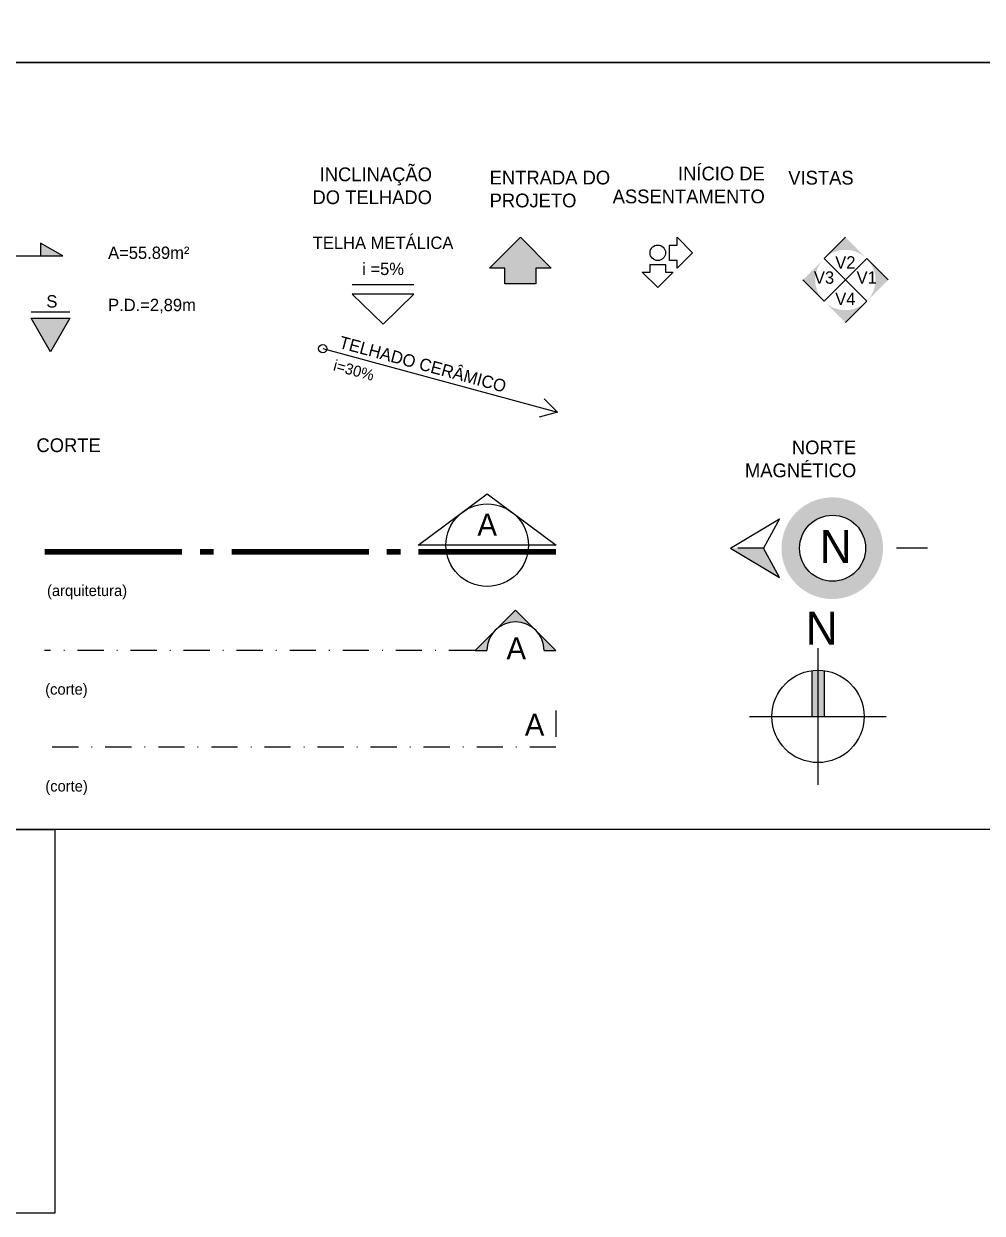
# Model space of a CAD drawing. Header units: centimetres. Extents: x 30244 to 591333, y -111940 to 104227.
# Drawn here: x 40440.2 to 40579.7, y -70853.4 to -70680.4 of the extents above; entities that cross this region are included whole.
import ezdxf
from ezdxf.enums import TextEntityAlignment as Align

# ---------------------------------------------------------------- set-up
doc = ezdxf.new("R2010")
doc.units = ezdxf.units.CM
doc.header["$LTSCALE"] = 4
doc.linetypes.add('DASHDOT', pattern=[25.4, 12.7, -6.35, 0, -6.35])
doc.layers.add('B-CORTE', color=4, linetype='DASHDOT')
doc.layers.add('B-SIMBOLOS', color=2, linetype='Continuous')
doc.layers.add('C-TEXTO-01', color=2, linetype='Continuous', lineweight=20)
doc.layers.add('C-TEXTO-03', color=2, linetype='Continuous', lineweight=20)
doc.styles.add('RSA', font='arial.ttf')
doc.styles.add('S0', font='ERASDEMI.TTF')
doc.styles.add('S2', font='romans.shx', dxfattribs={"height": 0.2})
doc.styles.add('Símbolos', font='ERASLGHT.TTF')

# ---------------------------------------------------------------- blocks, each defined once
blk = doc.blocks.new('*U42')
blk.add_hatch(color=256).paths.add_polyline_path([(0.485, 0.485), (0.97, 0), (0.485, -0.485, 0.414214)])
for p, q in [((0.485, 0.485), (0, 0)), ((0.97, 0), (0.485, 0.485)), ((0, 0), (0.485, -0.485))]:
    blk.add_line(p, q)
at = {"layer": 'B-SIMBOLOS', "style": 'S2'}
blk.add_attdef('V1-V2-V3-V4', text='', height=0.2, dxfattribs=at).set_placement((0.485, -0.086), align=Align.CENTER)
blk = doc.blocks.new('*U29')
blk.add_hatch(color=256).paths.add_polyline_path([(0.485, -0.485), (0, -0.97), (-0.485, -0.485, 0.414214)])
for p, q in [((0, 0), (-0.485, -0.485)), ((0.485, -0.485), (0, 0)), ((0, -0.97), (0.485, -0.485))]:
    blk.add_line(p, q)
at = {"layer": 'B-SIMBOLOS', "style": 'S2'}
blk.add_attdef('V1-V2-V3-V4', text='', height=0.2, dxfattribs=at).set_placement((0, -0.571), align=Align.CENTER)
blk = doc.blocks.new('*U30')
blk.add_hatch(color=256).paths.add_polyline_path([(-0.485, -0.485), (-0.97, 0), (-0.485, 0.485, 0.414214)])
for p, q in [((0, 0), (-0.485, 0.485)), ((-0.485, -0.485), (0, 0)), ((-0.97, 0), (-0.485, -0.485))]:
    blk.add_line(p, q)
at = {"layer": 'B-SIMBOLOS', "style": 'S2'}
blk.add_attdef('V1-V2-V3-V4', text='', height=0.2, dxfattribs=at).set_placement((-0.485, -0.086), align=Align.CENTER)
blk = doc.blocks.new('*U31')
blk.add_hatch(color=256).paths.add_polyline_path([(-0.485, 0.485), (0, 0.97), (0.485, 0.485, 0.414214)])
for p, q in [((0, 0.97), (-0.485, 0.485)), ((-0.485, 0.485), (0, 0)), ((0, 0), (0.485, 0.485))]:
    blk.add_line(p, q)
at = {"layer": 'B-SIMBOLOS', "style": 'S2'}
blk.add_attdef('V1-V2-V3-V4', text='', height=0.2, dxfattribs=at).set_placement((0, 0.399), align=Align.CENTER)
blk = doc.blocks.new('*U33')
blk.add_line((-0.45, 0.573), (0.45, 0.573))
blk.add_lwpolyline([(0, 0), (0.45, 0.433), (-0.45, 0.433)], close=True)
at = {"style": 'S2'}
for tag, p in [('COBERTURA', (0, 1.092)), ('INCLINAÇÃO', (0, 0.713))]:
    blk.add_attdef(tag, text='', height=0.2, dxfattribs=at).set_placement(p, align=Align.CENTER)
blk = doc.blocks.new('*U48')
blk.add_line((-1779.84, 292.55), (-1792.34, 292.55))
blk.add_lwpolyline([(-1786.09, 279.72), (-1792.34, 290.55), (-1779.84, 290.55)], close=True)
at = {"layer": 'C-TEXTO-01', "style": 'Símbolos'}
blk.add_text('S', height=4, dxfattribs=at).set_placement((-1787.45, 294.03))
blk = doc.blocks.new('A$C114277C9')
h = blk.add_hatch(color=256)
h.dxf.hatch_style = 1
h.paths.add_polyline_path([(852, 148), (852, 0), (1109, 0)])
for p, q in [((1109, 0), (852, 148)), ((852, 148), (852, 0)), ((0, 0), (1109, 0))]:
    blk.add_line(p, q)
blk = doc.blocks.new('SENTIDO INCL')
for p, q in [((0, 0), (295, 0)), ((295, 0), (275.1, 11.5)), ((295, 0), (275.1, -11.5))]:
    blk.add_line(p, q)
blk.add_circle((0, 0), 5)
at = {"color": 7, "style": 'RSA'}
for tag, p in [('SENTIDO', (17.9, 6)), ('INCLINAÇÃO', (18.3, -22.1))]:
    blk.add_attdef(tag, p, '', height=15, dxfattribs=at)
blk = doc.blocks.new('*U28')
for p, q in [((-0.5, 0.25), (0, 0.75)), ((0, 0.75), (0.5, 0.25)), ((-0.25, 0.25), (-0.5, 0.25)), ((-0.25, 0), (-0.25, 0.25)), ((0.5, 0.25), (0.25, 0.25)), ((0.25, 0.25), (0.25, 0)), ((0.25, 0), (-0.25, 0))]:
    blk.add_line(p, q)
blk = doc.blocks.new('*U41')
for p, q in [((0.312, 0.25), (0.562, 0)), ((0.312, 0.125), (0.312, 0.25)), ((0.187, -0.125), (0.187, 0.125)), ((0.187, 0.125), (0.312, 0.125)), ((0.562, 0), (0.312, -0.25)), ((-0.125, -0.313), (-0.125, -0.187)), ((-0.125, -0.187), (0.125, -0.187)), ((0.125, -0.187), (0.125, -0.313)), ((0.312, -0.125), (0.187, -0.125)), ((0.312, -0.25), (0.312, -0.125)), ((0, -0.562), (-0.25, -0.313)), ((-0.25, -0.313), (-0.125, -0.313)), ((0.25, -0.313), (0, -0.562)), ((0.125, -0.313), (0.25, -0.313))]:
    blk.add_line(p, q)
blk.add_circle((0, 0), 0.125)
blk = doc.blocks.new('*U40')
blk.add_lwpolyline([(40.25, 5.28), (46.53, 0.6), (33.97, 0.6)], close=True)
at = {"ltscale": 0.7, "const_width": 0.5}
for points in [[(12.5, 0), (0, 0)], [(15.37, 0), (14.12, 0)], [(29.5, 0), (17, 0)], [(32.37, 0), (31.12, 0)], [(46.5, 0), (34, 0)]]:
    blk.add_lwpolyline(points, dxfattribs=at)
blk.add_circle((40.25, 0.6), 3.75)
at = {"style": 'S0'}
blk.add_attdef('LETRA_CORTE', text='', height=2, dxfattribs=at).set_placement((40.25, 2.48), align=Align.MIDDLE_CENTER)
blk = doc.blocks.new('A$C7EF14637')
at = {"layer": 'B-SIMBOLOS'}
h = blk.add_hatch(color=251, dxfattribs=at)
h.dxf.hatch_style = 1
h.set_gradient(color1=(90, 98, 114), color2=(235, 235, 235), tint=0.01, name='INVCYLINDER')
h.paths.add_polyline_path([(48.32, -14.64, 1), (25.76, 14.63, 1)])
h.paths.add_polyline_path([(27.68, 12.14, -1), (46.4, -12.15, -1)], flags=16)
h.paths.add_polyline_path([(29.67, 9.56, -1), (44.42, -9.58, -1)], flags=0)
h.paths.add_polyline_path([(35.01, -8.05), (33.9, -6.62), (37.87, 5.17), (29.68, -1.14), (28.69, 0.14), (39.1, 8.16), (40.16, 6.77), (36.19, -5.04), (44.39, 1.29), (45.41, -0.04)], flags=0)
h = blk.add_hatch(color=251, dxfattribs=at)
h.dxf.hatch_style = 1
h.set_gradient(color1=(90, 98, 114), color2=(235, 235, 235), tint=0.01, name='INVCYLINDER')
h.paths.add_polyline_path([(46.4, -12.15, 1), (27.68, 12.14, 1)])
h.paths.add_polyline_path([(29.67, 9.56, -1), (44.42, -9.58, -1)], flags=16)
h.paths.add_polyline_path([(35.01, -8.05), (33.9, -6.62), (37.87, 5.17), (29.68, -1.14), (28.69, 0.14), (39.1, 8.16), (40.16, 6.77), (36.19, -5.04), (44.39, 1.29), (45.41, -0.04)], flags=0)
blk.add_hatch(color=256, dxfattribs=at).paths.add_polyline_path([(0, 0), (17.83, -10.63), (12.08, 0)])
for p, q in [((0, 0), (17.83, 10.63)), ((17.83, 10.63), (12.08, 0)), ((0, 0), (17.83, -10.63)), ((12.08, 0), (2.63, 0)), ((17.83, -10.63), (12.08, 0)), ((71.68, 0), (60.42, 0))]:
    blk.add_line(p, q, dxfattribs=at)
blk.add_circle((37.16, -0.02), 11.99, dxfattribs=at)
at = {"layer": 'C-TEXTO-03', "insert": (32.52, 6.64), "char_height": 12, "width": 11.9206, "attachment_point": 1, "style": 'Símbolos'}
blk.add_mtext('N', dxfattribs=at)
blk = doc.blocks.new('A$C6AB97AFF')
at = {"layer": 'B-SIMBOLOS'}
h = blk.add_hatch(color=252, dxfattribs=at)
h.set_gradient(color1=(132, 132, 132), one_color=1, tint=1, name='INVCURVED')
h.paths.add_polyline_path([(2.19, 16.65, 0.032761), (0, 16.79), (0, 0), (2.19, 0)])
h.paths.add_polyline_path([(0, 16.79, 0.032761), (-2.19, 16.65), (-2.19, 0), (0, 0)])
for p, q in [((0, 24.86), (0, -24.86)), ((-2.19, 16.65), (-2.19, 0)), ((2.19, 16.65), (2.19, 0)), ((-24.86, 0), (24.86, 0))]:
    blk.add_line(p, q, dxfattribs=at)
blk.add_circle((0, 0), 16.79, dxfattribs=at)
at = {"layer": 'C-TEXTO-03', "insert": (-4.41, 38.08), "char_height": 12, "width": 11.9206, "attachment_point": 1, "style": 'Símbolos'}
blk.add_mtext('N', dxfattribs=at)
blk = doc.blocks.new('A$C4B335074')
at = {"layer": 'B-CORTE', "linetype": 'Continuous'}
h = blk.add_hatch(color=256, dxfattribs=at)
h.paths.add_polyline_path([(14.71, 14.71), (7.35, 7.35, -0.414214), (22.06, 7.35)])
h.paths.add_polyline_path([(22.06, 7.35, -0.198912), (25.11, 0), (29.42, 0)])
h.paths.add_polyline_path([(7.35, 7.35), (0, 0), (4.31, 0, -0.198912)])
for p, q in [((14.71, 14.71), (0, 0)), ((29.42, 0), (14.71, 14.71)), ((0, 0), (4.31, 0)), ((25.11, 0), (29.42, 0))]:
    blk.add_line(p, q, dxfattribs=at)
at = {"layer": 'B-CORTE', "linetype": 'Continuous', "ltscale": 0.4}
blk.add_arc((14.71, 0), 10.4, 0, 180, dxfattribs=at)

msp = doc.modelspace()

# ---------------------------------------------------------------- hatches: boundary and pattern name
at = {"layer": 'B-SIMBOLOS'}
h = msp.add_hatch(color=256, dxfattribs=at)
h.dxf.hatch_style = 1
h.paths.add_polyline_path([(40512.473, -70711.446), (40507.973, -70715.946), (40510.223, -70715.946), (40510.223, -70718.196), (40514.723, -70718.196), (40514.723, -70715.946), (40516.973, -70715.946)])
h = msp.add_hatch(color=256, dxfattribs=at)
h.dxf.hatch_style = 1
h.paths.add_polyline_path([(40446.918, -70723.229), (40441.293, -70723.229), (40444.105, -70728.101)])

# ---------------------------------------------------------------- linework, layer by layer
at = {"layer": 'B-CORTE', "ltscale": 0.075}
msp.add_line((40505.878, -70771.555), (40443.244, -70771.555), dxfattribs=at)
msp.add_lwpolyline([(40517.644, -70780.298), (40517.644, -70785.648), (40443.244, -70785.648)], dxfattribs=at)
at = {"layer": 'DEFPOINTS', "color": 9}
for points in [[(40300.736, -70462.754), (40876.656, -70462.754), (40876.656, -70686), (40300.736, -70686)], [(40300.736, -70686), (40588.696, -70686), (40588.696, -70797.623), (40300.736, -70797.623)], [(40300.736, -70797.623), (40444.716, -70797.623), (40444.716, -70853.434), (40300.736, -70853.434)]]:
    msp.add_lwpolyline(points, close=True, dxfattribs=at)

# ---------------------------------------------------------------- block references
at = {"layer": 'B-CORTE', "xscale": 0.4000000000014552, "yscale": 0.4000000000014552, "zscale": 0.4000000000014552}
msp.add_blockref('A$C4B335074', (40505.878, -70771.555), dxfattribs=at)
at = {"layer": 'B-SIMBOLOS'}
ref = msp.add_blockref('*U33', (40492.492, -70724.064), dxfattribs=dict(at, xscale=10, yscale=10, zscale=10))
ref.add_attrib('COBERTURA', 'TELHA METÁLICA', dxfattribs={"layer": 'C-TEXTO-01', "height": 1.8, "style": 'Símbolos'}).set_placement((40492.492, -70713.142), align=Align.CENTER)
ref.add_attrib('INCLINAÇÃO', 'i =5%', dxfattribs={"layer": 'C-TEXTO-01', "height": 1.8, "style": 'Símbolos'}).set_placement((40492.492, -70716.933), align=Align.CENTER)
for name, p, xscale, yscale, zscale in [('A$C114277C9', (40432.011, -70714.124), 0.0125000000007276, 0.0125000000007276, 0.0125000000007276), ('*U28', (40512.473, -70718.196), 9, 9, 9), ('*U41', (40532.471, -70713.696), 9, 9, 9), ('*U48', (41247.848, -70853.976), 0.4500000000007276, 0.4500000000007276, 0.4500000000007276)]:
    msp.add_blockref(name, p, dxfattribs=dict(at, xscale=xscale, yscale=yscale, zscale=zscale))
ref = msp.add_blockref('*U31', (40559.766, -70717.653), dxfattribs=dict(at, xscale=6.400000000001455, yscale=6.400000000001455, zscale=6.400000000001455))
ref.add_attrib('V1-V2-V3-V4', 'V2', dxfattribs={"layer": 'C-TEXTO-01', "height": 1.8, "style": 'Símbolos'}).set_placement((40559.766, -70715.098), align=Align.MIDDLE_CENTER)
ref = msp.add_blockref('*U30', (40559.766, -70717.653), dxfattribs=dict(at, xscale=6.400000000001455, yscale=6.400000000001455, zscale=6.400000000001455))
ref.add_attrib('V1-V2-V3-V4', 'V3', dxfattribs={"layer": 'C-TEXTO-01', "height": 1.8, "style": 'Símbolos'}).set_placement((40556.663, -70718.201), align=Align.CENTER)
ref = msp.add_blockref('*U42', (40559.766, -70717.653), dxfattribs=dict(at, xscale=6.400000000001455, yscale=6.400000000001455, zscale=6.400000000001455))
ref.add_attrib('V1-V2-V3-V4', 'V1', dxfattribs={"layer": 'C-TEXTO-01', "height": 1.8, "style": 'Símbolos'}).set_placement((40562.87, -70718.201), align=Align.CENTER)
ref = msp.add_blockref('*U29', (40559.766, -70717.653), dxfattribs=dict(at, xscale=6.400000000001455, yscale=6.400000000001455, zscale=6.400000000001455))
ref.add_attrib('V1-V2-V3-V4', 'V4', dxfattribs={"layer": 'C-TEXTO-01', "height": 1.8, "style": 'Símbolos'}).set_placement((40559.766, -70721.305), align=Align.CENTER)
ref = msp.add_blockref('SENTIDO INCL', (40483.714, -70727.641), dxfattribs=dict(at, xscale=0.1199999999973943, yscale=0.1199999999973943, zscale=0.1199999999973943, rotation=344.8662196926493))
ref.add_attrib('INCLINAÇÃO', 'i=30%', (40485.136, -70730.774), dxfattribs={"layer": 'C-TEXTO-01', "height": 1.6, "rotation": 344.86622, "style": 'Símbolos'})
ref.add_attrib('SENTIDO', 'TELHADO CERÂMICO', (40485.972, -70727.511), dxfattribs={"layer": 'C-TEXTO-01', "height": 1.8, "rotation": 344.86622, "style": 'Símbolos'})
ref = msp.add_blockref('*U40', (40443.244, -70757.205), dxfattribs=dict(at, xscale=1.599999999998545, yscale=1.599999999998545, zscale=1.599999999998545))
ref.add_attrib('LETRA_CORTE', 'A', dxfattribs={"layer": 'C-TEXTO-01', "lineweight": -2, "height": 3.2, "style": 'Símbolos'}).set_placement((40507.644, -70753.245), align=Align.MIDDLE_CENTER)
at = {"layer": 'C-TEXTO-03', "xscale": 0.4000000000014552, "yscale": 0.4000000000014552, "zscale": 0.4000000000014552}
for name, p in [('A$C7EF14637', (40543.046, -70756.675)), ('A$C6AB97AFF', (40555.783, -70781.152))]:
    msp.add_blockref(name, p, dxfattribs=at)

# ---------------------------------------------------------------- texts
at = {"layer": 'C-TEXTO-01', "char_height": 1.8, "attachment_point": 7, "style": 'Símbolos'}
for s, insert in [('A=55.89m²', (40452.476, -70714.618)), ('P.D.=2,89m', (40452.476, -70722.52))]:
    msp.add_mtext(s, dxfattribs=dict(at, insert=insert))
at = {"layer": 'C-TEXTO-01', "char_height": 3.2, "attachment_point": 1, "style": 'Símbolos'}
for insert, width in [((40510.453, -70769.648), 4.97808), ((40513.114, -70780.773), 4.53046)]:
    msp.add_mtext('A', dxfattribs=dict(at, insert=insert, width=width))
at = {"layer": 'DEFPOINTS', "width": 18.05151, "attachment_point": 3, "style": 'Símbolos'}
for s, insert, char_height in [('INÍCIO DE \\PASSENTAMENTO', (40548.046, -70701.162), 2), ('INCLINAÇÃO\\PDO TELHADO', (40499.608, -70701.28), 2), ('\\pxql;ENTRADA DO\\PPROJETO', (40526.053, -70701.749), 2), ('{\\fAvantGarde Bk BT|b0|i0|c0|p34;VISTAS}', (40560.97, -70701.772), 2), ('{\\fAvantGarde Bk BT|b0|i0|c0|p34;CORTE }', (40451.416, -70740.691), 2), ('NORTE MAGNÉTICO', (40561.351, -70741.016), 2), ('{\\fAvantGarde Bk BT|b0|i0|c0|p34;(arquitetura)}', (40455.245, -70762.04), 1.6), ('{\\fAvantGarde Bk BT|b0|i0|c0|p34;(corte)}', (40449.506, -70776.39), 1.6), ('{\\fAvantGarde Bk BT|b0|i0|c0|p34;(corte)}', (40449.524, -70790.483), 1.6)]:
    msp.add_mtext(s, dxfattribs=dict(at, insert=insert, char_height=char_height))

doc.saveas('drawing.dxf')
